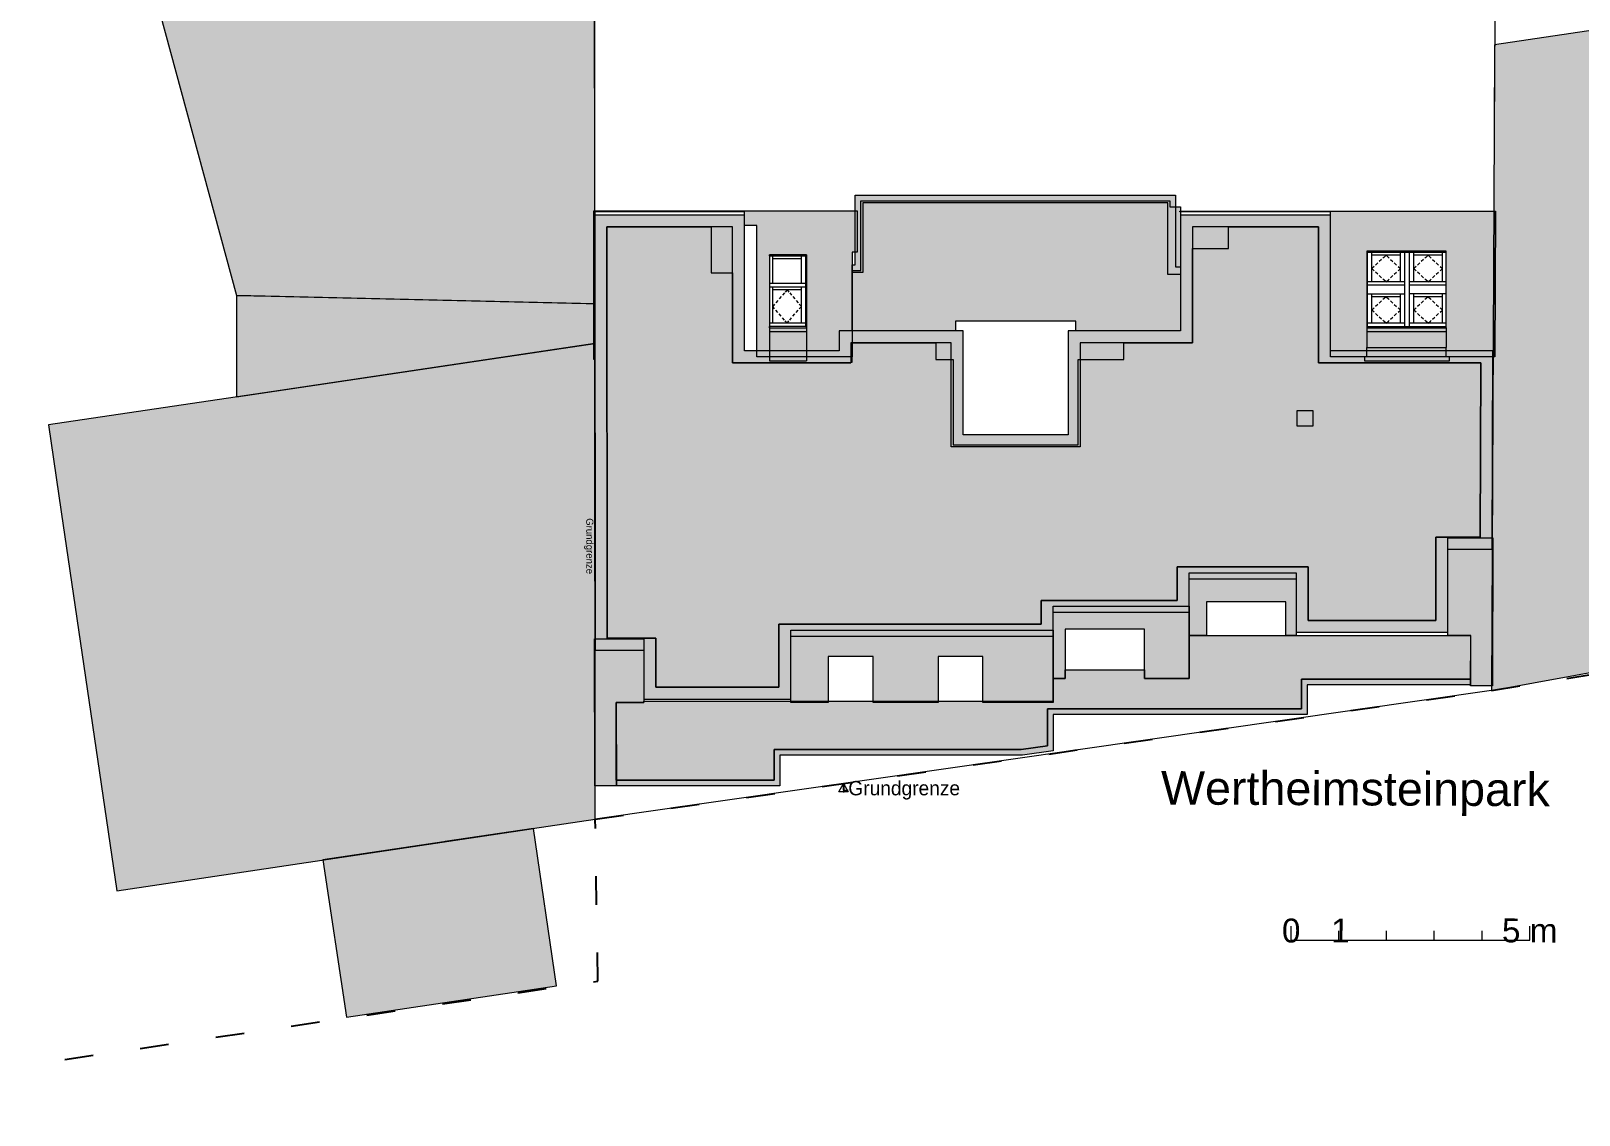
# Model space of a CAD drawing. Header units: metres. Extents: x -208 to 1512, y -277 to 123.
# Drawn here: x 1462.76 to 1495.2, y -276.65 to -253.93 of the extents above; entities that cross this region are included whole.
import ezdxf

# ---------------------------------------------------------------- set-up
doc = ezdxf.new("R2010")
doc.units = ezdxf.units.M
doc.header["$MEASUREMENT"] = 0
doc.linetypes.add('Grenzlinie', pattern=[1.6, 0.6, -1])
doc.linetypes.add('Wipeout_Contour', pattern=[1, 0, -1])
for name, color, linetype in [('325 Dachfenster', 7, 'Continuous'), ('330 Dachaufbau', 7, 'Continuous'), ('725 Nachbarbebauung', 7, 'Continuous'), ('840 Baulinien', 7, 'Continuous'), ('844 Umriss 2D', 7, 'Continuous'), ('905 VP Beschriftung Übersicht.Übersicht', 7, 'Continuous'), ('925 Vorentwurf Beschriftung', 7, 'Continuous'), ('Neubau_840 Baulinien', 7, 'Continuous'), ('Neubau_844 Umriss 2D', 7, 'Continuous')]:
    doc.layers.add(name, color=color, linetype=linetype)
doc.styles.add('ERSTELLTER_STIL_25', font='arial.ttf')
doc.styles.add('ERSTELLTER_STIL_4', font='')
doc.styles.get('ERSTELLTER_STIL_4').set_extended_font_data('Eurostile')
doc.linetypes.add('Grenze Grundstück', pattern='A,0,[1,415_260415_PP_VA_1_10 Lageplan1.Shx,S=0.063492,R=0,X=0,Y=0],-8,0', length=8)
doc.dimstyles.new('ERSTELLTER_STIL__4', dxfattribs={"dimtxt": 0.18, "dimasz": 0.19, "dimexe": 0.18, "dimexo": 0.0625, "dimgap": 0, "dimtad": 0, "dimtih": 1, "dimtoh": 1, "dimdec": 4, "dimzin": 0, "dimdsep": 46, "dimcen": 0.09, "dimadec": 0, "dimazin": 0, "dimtfac": 1, "dimtdec": 4, "dimtmove": 0, "dimatfit": 3, "dimldrblk": 'ARROWHEAD_15', "dimfxl": 1, "dimtolj": 1, "dimtzin": 0, "dimarcsym": 0})

# ---------------------------------------------------------------- blocks, each defined once
blk = doc.blocks.new('Decke_127_3', base_point=(1467.063, -259.473))
at = {"layer": '725 Nachbarbebauung', "linetype": 'Continuous', "lineweight": 0, "true_color": 0x1f1f1f}
blk.add_hatch(color=250, dxfattribs=at).paths.add_polyline_path([(1467.063, -259.473), (1467.062, -261.599), (1474.578, -260.481), (1474.577, -259.645)])
at = {"layer": '725 Nachbarbebauung', "color": 8, "linetype": 'Continuous', "lineweight": 13, "flags": 128}
blk.add_lwpolyline([(1467.063, -259.473), (1467.062, -261.599), (1474.578, -260.481), (1474.577, -259.645)], close=True, dxfattribs=at)
blk = doc.blocks.new('Decke_128_3', base_point=(1462.916, -244.167))
at = {"layer": '725 Nachbarbebauung', "linetype": 'Continuous', "lineweight": 0, "true_color": 0x1f1f1f}
blk.add_hatch(color=250, dxfattribs=at).paths.add_polyline_path([(1462.916, -244.167), (1467.063, -259.473), (1467.788, -259.491), (1474.392, -259.642), (1474.577, -259.643), (1474.571, -250.618), (1474.575, -248.626), (1474.528, -238.501), (1464.499, -238.474), (1462.941, -238.455)])
at = {"layer": '725 Nachbarbebauung', "color": 8, "linetype": 'Continuous', "lineweight": 13, "flags": 128}
blk.add_lwpolyline([(1462.916, -244.167), (1467.063, -259.473), (1467.788, -259.491), (1474.392, -259.642), (1474.577, -259.643), (1474.571, -250.618), (1474.575, -248.626), (1474.528, -238.501), (1464.499, -238.474), (1462.941, -238.455)], close=True, dxfattribs=at)
blk = doc.blocks.new('Decke_129_3', base_point=(1493.422, -255.993))
at = {"layer": '725 Nachbarbebauung', "linetype": 'Continuous', "lineweight": 0, "true_color": 0x1f1f1f}
blk.add_hatch(color=250, dxfattribs=at).paths.add_polyline_path([(1493.422, -255.993), (1493.367, -267.751), (1499.609, -266.616), (1512.296, -264.73), (1512.389, -251.399), (1493.434, -254.217)])
at = {"layer": '725 Nachbarbebauung', "color": 8, "linetype": 'Continuous', "lineweight": 13, "flags": 128}
blk.add_lwpolyline([(1493.422, -255.993), (1493.367, -267.751), (1499.609, -266.616), (1512.296, -264.73), (1512.389, -251.399), (1493.434, -254.217)], close=True, dxfattribs=at)
blk = doc.blocks.new('Decke_133_3', base_point=(1468.874, -271.299))
at = {"layer": '725 Nachbarbebauung', "linetype": 'Continuous', "lineweight": 0, "true_color": 0x1f1f1f}
blk.add_hatch(color=250, dxfattribs=at).paths.add_polyline_path([(1468.874, -271.299), (1469.367, -274.599), (1473.774, -273.946), (1473.286, -270.646)])
at = {"layer": '725 Nachbarbebauung', "color": 8, "linetype": 'Continuous', "lineweight": 13, "flags": 128}
blk.add_lwpolyline([(1468.874, -271.299), (1469.367, -274.599), (1473.774, -273.946), (1473.286, -270.646)], close=True, dxfattribs=at)
blk = doc.blocks.new('Decke_135_3', base_point=(1464.556, -271.951))
at = {"layer": '725 Nachbarbebauung', "linetype": 'Continuous', "lineweight": 0, "true_color": 0x1f1f1f}
blk.add_hatch(color=250, dxfattribs=at).paths.add_polyline_path([(1464.556, -271.951), (1473.286, -270.644), (1471.437, -270.921), (1474.585, -270.45), (1474.578, -260.481), (1467.979, -261.463), (1463.125, -262.186), (1463.393, -264.011)])
at = {"layer": '725 Nachbarbebauung', "color": 8, "linetype": 'Continuous', "lineweight": 13, "flags": 128}
blk.add_lwpolyline([(1464.556, -271.951), (1473.286, -270.644), (1471.437, -270.921), (1474.585, -270.45), (1474.578, -260.481), (1467.979, -261.463), (1463.125, -262.186), (1463.393, -264.011)], close=True, dxfattribs=at)
blk = doc.blocks.new('Dachfläche_86_3', base_point=(1493.449, -257.703))
at = {"layer": '330 Dachaufbau', "linetype": 'Continuous', "lineweight": 0, "true_color": 0x000000}
h = blk.add_hatch(color=18, dxfattribs=at)
h.paths.add_polyline_path([(1493.436, -260.758), (1493.449, -257.703), (1486.839, -257.703), (1486.839, -257.718), (1489.993, -257.718), (1489.993, -260.758)])
h.paths.add_polyline_path([(1490.755, -260.148), (1490.755, -258.543), (1492.415, -258.543), (1492.415, -260.148)], flags=0)
at = {"layer": '330 Dachaufbau', "color": 7, "linetype": 'Continuous', "lineweight": 18, "flags": 128}
for points in [[(1486.839, -257.703), (1493.449, -257.703)], [(1486.839, -257.718), (1486.839, -257.703)], [(1489.993, -257.718), (1486.839, -257.718)], [(1489.993, -260.758), (1489.993, -257.718)], [(1493.449, -257.703), (1493.436, -260.758)], [(1493.436, -260.758), (1493.449, -257.703)], [(1493.449, -257.703), (1493.449, -257.703), (1493.449, -257.703), (1493.449, -257.703)], [(1492.415, -258.543), (1490.755, -258.543)], [(1490.755, -258.543), (1490.755, -260.148)], [(1492.415, -260.148), (1492.415, -258.543)], [(1490.755, -258.62), (1492.415, -258.62)], [(1490.755, -260.148), (1492.415, -260.148)], [(1493.436, -260.758), (1489.993, -260.758)], [(1493.436, -260.758), (1493.436, -260.758), (1493.436, -260.758), (1493.436, -260.758)]]:
    blk.add_lwpolyline(points, dxfattribs=at)
blk = doc.blocks.new('Dachfläche_87_3', base_point=(1474.553, -257.702))
at = {"layer": '330 Dachaufbau', "linetype": 'Continuous', "lineweight": 0, "true_color": 0x000000}
h = blk.add_hatch(color=18, dxfattribs=at)
h.paths.add_polyline_path([(1477.973, -260.758), (1479.969, -260.758), (1479.969, -258.563), (1480.073, -258.563), (1480.073, -257.702), (1474.553, -257.702), (1474.557, -260.818), (1474.578, -260.818), (1474.578, -257.718), (1477.713, -257.718), (1477.713, -258.008), (1477.973, -258.008)])
h.paths.add_polyline_path([(1478.233, -260.148), (1478.233, -258.624), (1479.013, -258.624), (1479.013, -260.148)], flags=0)
at = {"layer": '330 Dachaufbau', "color": 7, "linetype": 'Continuous', "lineweight": 18, "flags": 128}
for points in [[(1474.557, -260.818), (1474.553, -257.702)], [(1474.553, -257.702), (1480.073, -257.702)], [(1474.553, -257.702), (1474.553, -257.702)], [(1474.553, -257.702), (1474.556, -260.818)], [(1477.713, -257.718), (1474.578, -257.718)], [(1474.578, -257.718), (1474.578, -260.818)], [(1477.713, -258.008), (1477.713, -257.718)], [(1480.073, -257.702), (1480.073, -258.563)], [(1477.973, -258.008), (1477.713, -258.008)], [(1477.973, -260.758), (1477.973, -258.008)], [(1480.073, -258.563), (1479.969, -258.563)], [(1479.969, -258.563), (1479.969, -260.758)], [(1479.013, -258.624), (1478.233, -258.624)], [(1478.233, -258.624), (1478.233, -260.148)], [(1478.233, -258.701), (1479.013, -258.701)], [(1479.013, -260.148), (1479.013, -258.624)], [(1478.233, -260.148), (1479.013, -260.148)], [(1474.556, -260.818), (1474.557, -260.818)], [(1474.578, -260.818), (1474.557, -260.818)], [(1479.969, -260.758), (1477.973, -260.758)]]:
    blk.add_lwpolyline(points, dxfattribs=at)
blk = doc.blocks.new('Dachfläche_88_3', base_point=(1492.453, -266.603))
at = {"layer": '330 Dachaufbau', "linetype": 'Continuous', "lineweight": 0, "true_color": 0x000000}
blk.add_hatch(color=18, dxfattribs=at).paths.add_polyline_path([(1493.398, -264.553), (1492.453, -264.553), (1492.453, -266.603), (1492.933, -266.603), (1492.928, -267.653), (1493.386, -267.653)])
at = {"layer": '330 Dachaufbau', "color": 7, "linetype": 'Continuous', "lineweight": 18, "flags": 128}
for points in [[(1492.453, -266.603), (1492.453, -264.553)], [(1492.453, -264.553), (1493.398, -264.553)], [(1493.398, -264.553), (1493.386, -267.653)], [(1492.933, -266.603), (1492.453, -266.603)], [(1492.928, -267.653), (1492.933, -266.603)], [(1493.386, -267.653), (1492.928, -267.653)]]:
    blk.add_lwpolyline(points, dxfattribs=at)
blk = doc.blocks.new('Dachfläche_89_3', base_point=(1474.57, -266.673))
at = {"layer": '330 Dachaufbau', "linetype": 'Continuous', "lineweight": 0, "true_color": 0x000000}
blk.add_hatch(color=18, dxfattribs=at).paths.add_polyline_path([(1475.603, -268.003), (1475.603, -266.673), (1474.57, -266.673), (1474.574, -269.753), (1475.027, -269.753), (1475.025, -268.003)])
at = {"layer": '330 Dachaufbau', "color": 7, "linetype": 'Continuous', "lineweight": 18, "flags": 128}
for points in [[(1474.57, -266.673), (1475.603, -266.673)], [(1474.574, -269.753), (1474.57, -266.673)], [(1475.603, -266.673), (1475.603, -268.003)], [(1475.025, -268.003), (1475.027, -269.753)], [(1475.603, -268.003), (1475.025, -268.003)], [(1475.027, -269.753), (1475.025, -268.003)], [(1475.027, -269.753), (1474.574, -269.753)], [(1475.027, -269.753), (1475.027, -269.753)]]:
    blk.add_lwpolyline(points, dxfattribs=at)
blk = doc.blocks.new('ARROWHEAD_15')
at = {"color": 0, "linetype": 'Continuous', "lineweight": 0}
blk.add_line((0, 0), (-1, 0), dxfattribs=at)
at = {"color": 0, "linetype": 'Continuous', "lineweight": 0, "flags": 128}
blk.add_lwpolyline([(-0.9093, 0.525), (0, 0), (-0.9093, -0.525)], close=True, dxfattribs=at)
blk = doc.blocks.new('VELUX SlopeRoofBundle[55]_3', base_point=(1474.518, -236.423))
at = {"color": 254, "linetype": 'Wipeout_Contour', "lineweight": 0, "ltscale": 6054.446701}
blk.add_wipeout([(1491.548, -259.436), (1490.755, -259.436), (1490.755, -260.128), (1491.548, -260.128)], dxfattribs=at).dxf.layer = '325 Dachfenster'
at = {"layer": '325 Dachfenster', "linetype": 'Continuous', "lineweight": 0, "flags": 128}
for points in [[(1490.907, -259.733), (1490.858, -259.778)], [(1490.907, -259.823), (1490.858, -259.778)], [(1490.985, -259.66), (1490.937, -259.705)], [(1490.985, -259.897), (1490.937, -259.852)], [(1491.331, -259.66), (1491.379, -259.705)], [(1491.331, -259.897), (1491.379, -259.852)], [(1491.064, -259.97), (1491.016, -259.925)], [(1491.158, -260.057), (1491.11, -260.012), (1491.094, -259.998)], [(1491.158, -260.057), (1491.207, -260.012), (1491.222, -259.998)], [(1491.252, -259.97), (1491.301, -259.925)]]:
    blk.add_lwpolyline(points, dxfattribs=at)
at = {"color": 254, "linetype": 'Wipeout_Contour', "lineweight": 0, "ltscale": 6057.914495}
blk.add_wipeout([(1491.648, -260.128), (1492.415, -260.128), (1492.415, -259.436), (1491.648, -259.436)], dxfattribs=at).dxf.layer = '325 Dachfenster'
at = {"layer": '325 Dachfenster', "linetype": 'Continuous', "lineweight": 0, "flags": 128}
for points in [[(1491.865, -259.66), (1491.817, -259.705)], [(1491.865, -259.897), (1491.817, -259.852)], [(1492.211, -259.66), (1492.259, -259.705)], [(1492.211, -259.897), (1492.259, -259.852)], [(1492.29, -259.733), (1492.338, -259.778)], [(1492.29, -259.823), (1492.338, -259.778)], [(1491.944, -259.97), (1491.896, -259.925)], [(1492.038, -260.057), (1491.99, -260.012), (1491.974, -259.998)], [(1492.038, -260.057), (1492.087, -260.012), (1492.102, -259.998)], [(1492.132, -259.97), (1492.181, -259.925)]]:
    blk.add_lwpolyline(points, dxfattribs=at)
at = {"color": 254, "linetype": 'Wipeout_Contour', "lineweight": 0, "ltscale": 7569.468118}
blk.add_wipeout([(1491.548, -258.568), (1491.548, -260.128), (1491.648, -260.128), (1491.648, -259.436), (1491.648, -258.568)], dxfattribs=at).dxf.layer = '325 Dachfenster'
at = {"layer": '325 Dachfenster', "linetype": 'Continuous', "lineweight": 0, "flags": 128}
for points in [[(1491.41, -259.733), (1491.458, -259.778)], [(1491.41, -259.823), (1491.458, -259.778)], [(1491.787, -259.733), (1491.738, -259.778)], [(1491.787, -259.823), (1491.738, -259.778)], [(1491.548, -260.057), (1490.768, -260.057)], [(1492.415, -260.128), (1491.648, -260.128), (1491.548, -260.128), (1490.768, -260.128)], [(1492.415, -260.057), (1491.648, -260.057)]]:
    blk.add_lwpolyline(points, dxfattribs=at)
at = {"color": 254, "linetype": 'Wipeout_Contour', "lineweight": 0, "ltscale": 6053.912143}
blk.add_wipeout([(1491.548, -258.568), (1490.755, -258.568), (1490.755, -259.436), (1491.548, -259.436)], dxfattribs=at).dxf.layer = '325 Dachfenster'
at = {"layer": '325 Dachfenster', "linetype": 'Continuous', "lineweight": 0, "flags": 128}
for points in [[(1490.755, -258.568), (1490.755, -259.436), (1490.755, -260.128)], [(1490.768, -260.128), (1490.768, -259.436), (1490.768, -258.568)], [(1490.858, -259.189), (1490.858, -258.568)], [(1491.458, -259.189), (1491.458, -258.568)], [(1491.458, -258.631), (1490.858, -258.631)], [(1490.907, -258.865), (1490.858, -258.91)], [(1490.907, -258.955), (1490.858, -258.91)], [(1490.985, -258.792), (1490.937, -258.837)], [(1491.064, -258.719), (1491.016, -258.764)], [(1491.158, -258.631), (1491.11, -258.676), (1491.094, -258.691)], [(1491.158, -258.631), (1491.207, -258.676), (1491.222, -258.691)], [(1491.252, -258.719), (1491.301, -258.764)], [(1491.331, -258.792), (1491.379, -258.837)], [(1491.41, -258.865), (1491.458, -258.91)], [(1491.41, -258.955), (1491.458, -258.91)], [(1490.985, -259.028), (1490.937, -258.983)], [(1491.064, -259.101), (1491.016, -259.056)], [(1491.158, -259.189), (1491.11, -259.144), (1491.094, -259.129)], [(1491.158, -259.189), (1491.207, -259.144), (1491.222, -259.129)], [(1491.252, -259.101), (1491.301, -259.056)], [(1491.331, -259.028), (1491.379, -258.983)], [(1490.858, -260.057), (1490.858, -259.436)], [(1491.458, -259.5), (1490.858, -259.5)], [(1491.158, -259.5), (1491.11, -259.545), (1491.094, -259.559)], [(1491.158, -259.5), (1491.207, -259.545), (1491.222, -259.559)], [(1491.458, -260.057), (1491.458, -259.436)], [(1491.064, -259.587), (1491.016, -259.632)], [(1491.252, -259.587), (1491.301, -259.632)]]:
    blk.add_lwpolyline(points, dxfattribs=at)
at = {"color": 254, "linetype": 'Wipeout_Contour', "lineweight": 0, "ltscale": 6057.380244}
blk.add_wipeout([(1491.648, -259.436), (1492.415, -259.436), (1492.415, -258.568), (1491.648, -258.568)], dxfattribs=at).dxf.layer = '325 Dachfenster'
at = {"layer": '325 Dachfenster', "linetype": 'Continuous', "lineweight": 0, "flags": 128}
for points in [[(1490.755, -258.568), (1490.768, -258.568), (1492.415, -258.568)], [(1491.548, -258.568), (1491.548, -259.436), (1491.548, -260.128)], [(1491.648, -260.128), (1491.648, -259.436), (1491.648, -258.568)], [(1491.738, -259.189), (1491.738, -258.568)], [(1492.338, -259.189), (1492.338, -258.568)], [(1492.415, -260.128), (1492.415, -259.436), (1492.415, -258.568)], [(1492.338, -258.631), (1491.738, -258.631)], [(1491.787, -258.865), (1491.738, -258.91)], [(1491.787, -258.955), (1491.738, -258.91)], [(1491.865, -258.792), (1491.817, -258.837)], [(1491.944, -258.719), (1491.896, -258.764)], [(1492.038, -258.631), (1491.99, -258.676), (1491.974, -258.691)], [(1492.038, -258.631), (1492.087, -258.676), (1492.102, -258.691)], [(1492.132, -258.719), (1492.181, -258.764)], [(1492.211, -258.792), (1492.259, -258.837)], [(1492.29, -258.865), (1492.338, -258.91)], [(1492.29, -258.955), (1492.338, -258.91)], [(1491.548, -259.189), (1490.768, -259.189)], [(1492.415, -259.189), (1491.648, -259.189)], [(1491.865, -259.028), (1491.817, -258.983)], [(1491.944, -259.101), (1491.896, -259.056)], [(1492.038, -259.189), (1491.99, -259.144), (1491.974, -259.129)], [(1492.038, -259.189), (1492.087, -259.144), (1492.102, -259.129)], [(1492.132, -259.101), (1492.181, -259.056)], [(1492.211, -259.028), (1492.259, -258.983)], [(1490.755, -259.436), (1491.548, -259.436)], [(1491.548, -259.259), (1490.768, -259.259)], [(1492.415, -259.259), (1491.648, -259.259)], [(1492.415, -259.436), (1491.648, -259.436)], [(1491.738, -260.057), (1491.738, -259.436)], [(1492.338, -259.5), (1491.738, -259.5)], [(1492.038, -259.5), (1491.99, -259.545), (1491.974, -259.559)], [(1492.038, -259.5), (1492.087, -259.545), (1492.102, -259.559)], [(1492.338, -260.057), (1492.338, -259.436)], [(1491.944, -259.587), (1491.896, -259.632)], [(1492.132, -259.587), (1492.181, -259.632)]]:
    blk.add_lwpolyline(points, dxfattribs=at)
blk = doc.blocks.new('Dachfläche_94_3', base_point=(1492.488, -258.524))
at = {"layer": '325 Dachfenster', "color": 7, "linetype": 'Continuous', "lineweight": 13, "true_color": 0xf4f4f4, "flags": 128}
for points in [[(1490.755, -258.543), (1490.755, -258.568)], [(1492.415, -258.543), (1490.755, -258.543)], [(1492.415, -258.568), (1492.415, -258.543)], [(1490.755, -260.128), (1490.755, -260.148)], [(1490.755, -260.148), (1490.755, -260.226)], [(1490.755, -260.148), (1492.415, -260.148)], [(1492.415, -260.148), (1492.415, -260.128)], [(1492.415, -260.148), (1492.415, -260.226)], [(1490.755, -260.226), (1490.755, -260.565)], [(1490.755, -260.226), (1492.415, -260.226)], [(1492.415, -260.226), (1492.415, -260.565)], [(1490.708, -260.753), (1490.708, -260.846)], [(1490.708, -260.753), (1490.755, -260.753)], [(1490.708, -260.846), (1492.488, -260.846)], [(1490.755, -260.753), (1490.755, -260.565)], [(1490.755, -260.565), (1492.415, -260.565)], [(1492.415, -260.753), (1492.415, -260.565)], [(1492.415, -260.753), (1492.488, -260.753)], [(1492.488, -260.846), (1492.488, -260.753)]]:
    blk.add_lwpolyline(points, dxfattribs=at)
at = {"layer": '325 Dachfenster', "linetype": 'Continuous', "lineweight": 0}
blk.add_blockref('VELUX SlopeRoofBundle[55]_3', (1474.518, -236.423), dxfattribs=at)
blk = doc.blocks.new('VELUX SlopeRoofBundle[61]_3', base_point=(1474.518, -236.423))
at = {"color": 254, "linetype": 'Wipeout_Contour', "lineweight": 0, "ltscale": 6004.990642}
blk.add_wipeout([(1478.993, -259.291), (1478.233, -259.291), (1478.233, -260.124), (1478.993, -260.124)], dxfattribs=at).dxf.layer = '325 Dachfenster'
at = {"layer": '325 Dachfenster', "linetype": 'Continuous', "lineweight": 0, "flags": 128}
for points in [[(1478.479, -259.498), (1478.438, -259.546)], [(1478.726, -259.498), (1478.768, -259.546)], [(1478.344, -259.655), (1478.303, -259.704)], [(1478.344, -259.752), (1478.303, -259.704)], [(1478.412, -259.577), (1478.37, -259.625)], [(1478.412, -259.83), (1478.37, -259.782)], [(1478.479, -259.909), (1478.438, -259.861)], [(1478.726, -259.909), (1478.768, -259.861)], [(1478.794, -259.577), (1478.835, -259.625)], [(1478.794, -259.83), (1478.835, -259.782)], [(1478.861, -259.655), (1478.903, -259.704)], [(1478.861, -259.752), (1478.903, -259.704)], [(1478.993, -260.053), (1478.233, -260.053)], [(1478.993, -260.124), (1478.233, -260.124)], [(1478.547, -259.988), (1478.505, -259.939)], [(1478.603, -260.053), (1478.561, -260.004)], [(1478.603, -260.053), (1478.644, -260.004)], [(1478.659, -259.988), (1478.7, -259.939)]]:
    blk.add_lwpolyline(points, dxfattribs=at)
at = {"color": 254, "linetype": 'Wipeout_Contour', "lineweight": 0, "ltscale": 6004.477967}
blk.add_wipeout([(1478.993, -258.64), (1478.233, -258.64), (1478.233, -259.291), (1478.993, -259.291)], dxfattribs=at).dxf.layer = '325 Dachfenster'
at = {"layer": '325 Dachfenster', "linetype": 'Continuous', "lineweight": 0, "flags": 128}
for points in [[(1478.233, -258.64), (1478.993, -258.64)], [(1478.233, -258.64), (1478.233, -259.291), (1478.233, -260.124)], [(1478.303, -259.22), (1478.303, -258.64)], [(1478.903, -258.704), (1478.303, -258.704)], [(1478.903, -259.22), (1478.903, -258.64)], [(1478.993, -258.64), (1478.993, -259.291), (1478.993, -260.124)], [(1478.993, -259.22), (1478.233, -259.22)], [(1478.233, -259.291), (1478.993, -259.291)], [(1478.303, -260.053), (1478.303, -259.291)], [(1478.903, -259.354), (1478.303, -259.354)], [(1478.547, -259.419), (1478.505, -259.468)], [(1478.603, -259.354), (1478.561, -259.403)], [(1478.603, -259.354), (1478.644, -259.403)], [(1478.659, -259.419), (1478.7, -259.468)], [(1478.903, -260.053), (1478.903, -259.291)]]:
    blk.add_lwpolyline(points, dxfattribs=at)
blk = doc.blocks.new('Dachfläche_102_3', base_point=(1479.074, -258.524))
at = {"layer": '325 Dachfenster', "color": 7, "linetype": 'Continuous', "lineweight": 13, "true_color": 0xf4f4f4, "flags": 128}
for points in [[(1478.233, -258.624), (1479.013, -258.624)], [(1478.233, -258.64), (1478.233, -258.624)], [(1479.013, -258.624), (1479.013, -260.148)], [(1478.233, -260.148), (1478.233, -260.124)], [(1478.233, -260.148), (1479.013, -260.148)], [(1478.233, -260.148), (1478.233, -260.226)], [(1479.013, -260.148), (1479.013, -260.226)], [(1478.233, -260.226), (1479.013, -260.226)], [(1478.233, -260.226), (1478.233, -260.846)], [(1479.013, -260.226), (1479.013, -260.846)], [(1478.233, -260.846), (1479.013, -260.846)]]:
    blk.add_lwpolyline(points, dxfattribs=at)
at = {"layer": '325 Dachfenster', "linetype": 'Continuous', "lineweight": 0}
blk.add_blockref('VELUX SlopeRoofBundle[61]_3', (1474.518, -236.423), dxfattribs=at)
blk = doc.blocks.new('Dachfläche_103_3', base_point=(1487.033, -265.288))
at = {"layer": '330 Dachaufbau', "linetype": 'Continuous', "lineweight": 0, "true_color": 0x000000}
blk.add_hatch(color=18, dxfattribs=at).paths.add_polyline_path([(1489.273, -266.603), (1489.273, -265.288), (1487.033, -265.288), (1487.033, -266.603), (1487.398, -266.603), (1487.398, -265.897), (1489.058, -265.897), (1489.058, -266.603)])
at = {"layer": '330 Dachaufbau', "color": 7, "linetype": 'Continuous', "lineweight": 18, "flags": 128}
for points in [[(1487.033, -265.288), (1489.273, -265.288)], [(1487.033, -266.603), (1487.033, -265.288)], [(1489.273, -265.288), (1489.273, -266.603)], [(1487.398, -265.897), (1487.398, -266.603)], [(1489.058, -265.897), (1487.398, -265.897)], [(1489.058, -266.603), (1489.058, -265.897)], [(1487.398, -266.603), (1487.033, -266.603)], [(1489.273, -266.603), (1489.058, -266.603)]]:
    blk.add_lwpolyline(points, dxfattribs=at)
blk = doc.blocks.new('Dachfläche_104_3', base_point=(1478.683, -266.488))
at = {"layer": '330 Dachaufbau', "linetype": 'Continuous', "lineweight": 0, "true_color": 0x000000}
blk.add_hatch(color=18, dxfattribs=at).paths.add_polyline_path([(1484.183, -266.488), (1478.683, -266.488), (1478.683, -268.003), (1479.468, -268.003), (1479.468, -267.041), (1480.41, -267.041), (1480.41, -268.003), (1481.768, -268.003), (1481.768, -267.041), (1482.71, -267.041), (1482.71, -268.003), (1484.183, -268.003)])
at = {"layer": '330 Dachaufbau', "color": 7, "linetype": 'Continuous', "lineweight": 18, "flags": 128}
for points in [[(1478.683, -268.003), (1478.683, -266.488)], [(1478.683, -266.488), (1484.183, -266.488)], [(1484.183, -266.488), (1484.183, -268.003)], [(1479.468, -267.041), (1479.468, -268.003)], [(1480.41, -267.041), (1479.468, -267.041)], [(1480.41, -268.003), (1480.41, -267.041)], [(1481.768, -267.041), (1481.768, -268.003)], [(1482.71, -267.041), (1481.768, -267.041)], [(1482.71, -268.003), (1482.71, -267.041)], [(1479.468, -268.003), (1478.683, -268.003)], [(1481.768, -268.003), (1480.41, -268.003)], [(1484.183, -268.003), (1482.71, -268.003)]]:
    blk.add_lwpolyline(points, dxfattribs=at)
blk = doc.blocks.new('Dachfläche_107_3', base_point=(1484.183, -265.988))
at = {"layer": '330 Dachaufbau', "linetype": 'Continuous', "lineweight": 0, "true_color": 0x000000}
blk.add_hatch(color=18, dxfattribs=at).paths.add_polyline_path([(1486.094, -266.466), (1486.094, -267.503), (1487.033, -267.503), (1487.033, -265.988), (1484.183, -265.988), (1484.183, -267.503), (1484.434, -267.503), (1484.434, -266.466)])
at = {"layer": '330 Dachaufbau', "color": 7, "linetype": 'Continuous', "lineweight": 18, "flags": 128}
for points in [[(1484.183, -267.503), (1484.183, -265.988)], [(1484.183, -265.988), (1487.033, -265.988)], [(1487.033, -265.988), (1487.033, -267.503)], [(1484.434, -266.466), (1484.434, -267.503)], [(1486.094, -266.466), (1484.434, -266.466)], [(1486.094, -267.503), (1486.094, -266.466)], [(1484.434, -267.503), (1484.183, -267.503)], [(1487.033, -267.503), (1486.094, -267.503)]]:
    blk.add_lwpolyline(points, dxfattribs=at)

msp = doc.modelspace()

# ---------------------------------------------------------------- hatches: boundary and pattern name
at = {"layer": '725 Nachbarbebauung', "linetype": 'Continuous', "lineweight": 13}
msp.add_hatch(color=255, dxfattribs=at).paths.add_polyline_path([(1475.027, -269.633), (1478.333, -269.629), (1478.333, -268.988), (1483.507, -268.988), (1484.063, -268.911), (1484.063, -268.138), (1489.383, -268.138), (1489.383, -267.513), (1492.929, -267.513), (1492.929, -267.633), (1489.503, -267.633), (1489.503, -268.258), (1484.183, -268.258), (1484.183, -269.015), (1483.537, -269.108), (1478.453, -269.108), (1478.453, -269.753), (1475.027, -269.753)])
at = {"layer": '905 VP Beschriftung Übersicht.Übersicht', "linetype": 'Continuous', "lineweight": 0}
for points in [[(1480.033, -257.373), (1486.743, -257.373), (1486.743, -258.873), (1486.853, -258.873), (1486.853, -259.033), (1486.583, -259.033), (1486.583, -257.533), (1480.193, -257.533), (1480.193, -258.993), (1479.969, -258.993), (1479.969, -258.833), (1480.033, -258.833)], [(1480.153, -257.493), (1486.623, -257.493), (1486.623, -257.613), (1486.853, -257.613), (1486.853, -260.213), (1484.653, -260.213), (1484.653, -260.013), (1482.133, -260.013), (1482.133, -260.213), (1479.969, -260.213), (1479.969, -258.953), (1480.153, -258.953)], [(1475.603, -268.003), (1475.603, -267.973), (1484.183, -267.973), (1484.183, -267.503), (1484.434, -267.503), (1484.434, -267.321), (1486.094, -267.321), (1486.094, -267.503), (1487.033, -267.503), (1487.033, -266.603), (1492.929, -266.603), (1492.929, -267.513), (1489.383, -267.513), (1489.383, -268.138), (1484.063, -268.138), (1484.063, -268.911), (1483.507, -268.988), (1478.333, -268.988), (1478.333, -269.629), (1475.025, -269.629), (1475.025, -268.003)]]:
    msp.add_hatch(color=255, dxfattribs=at).paths.add_polyline_path(points)
h = msp.add_hatch(color=255, dxfattribs=at)
h.paths.add_polyline_path([(1474.834, -266.658), (1474.823, -258.038), (1477.013, -258.038), (1477.013, -258.998), (1477.463, -258.998), (1477.463, -260.883), (1479.943, -260.883), (1479.943, -260.868), (1479.969, -260.868), (1479.969, -260.463), (1481.723, -260.463), (1481.723, -260.813), (1482.083, -260.813), (1482.083, -262.603), (1484.703, -262.603), (1484.703, -260.813), (1485.663, -260.813), (1485.663, -260.463), (1487.103, -260.463), (1487.103, -258.488), (1487.853, -258.488), (1487.853, -258.038), (1489.743, -258.038), (1489.743, -260.883), (1493.148, -260.883), (1493.132, -264.538), (1492.203, -264.538), (1492.203, -266.283), (1489.523, -266.283), (1489.523, -265.163), (1486.783, -265.163), (1486.783, -265.863), (1483.933, -265.863), (1483.933, -266.363), (1478.433, -266.363), (1478.433, -267.683), (1475.853, -267.683), (1475.853, -266.658)])
h.paths.add_polyline_path([(1489.293, -261.883), (1489.623, -261.883), (1489.623, -262.213), (1489.293, -262.213)], flags=0)

# ---------------------------------------------------------------- linework, layer by layer
at = {"layer": '725 Nachbarbebauung', "color": 7, "linetype": 'Continuous', "lineweight": 13, "flags": 128}
msp.add_lwpolyline([(1475.027, -269.633), (1478.333, -269.629), (1478.333, -268.988), (1483.507, -268.988), (1484.063, -268.911), (1484.063, -268.138), (1489.383, -268.138), (1489.383, -267.513), (1492.929, -267.513), (1492.929, -267.633), (1489.503, -267.633), (1489.503, -268.258), (1484.183, -268.258), (1484.183, -269.015), (1483.537, -269.108), (1478.453, -269.108), (1478.453, -269.753), (1475.027, -269.753)], close=True, dxfattribs=at)
at = {"layer": '840 Baulinien', "color": 254, "linetype": 'Grenze Grundstück', "lineweight": 13, "true_color": 0xe3e3e3}
msp.add_lwpolyline([(1474.518, -236.423), (1493.503, -236.424), (1493.476, -247.868), (1493.422, -255.993), (1493.367, -267.751), (1474.585, -270.45), (1474.575, -248.626)], close=True, dxfattribs=at)
at = {"layer": '905 VP Beschriftung Übersicht.Übersicht', "color": 7, "linetype": 'Continuous', "lineweight": 13, "flags": 128}
for points in [[(1480.033, -257.373), (1486.743, -257.373), (1486.743, -258.873), (1486.853, -258.873), (1486.853, -259.033), (1486.583, -259.033), (1486.583, -257.533), (1480.193, -257.533), (1480.193, -258.993), (1479.969, -258.993), (1479.969, -258.833), (1480.033, -258.833)], [(1480.153, -257.493), (1486.623, -257.493), (1486.623, -257.613), (1486.853, -257.613), (1486.853, -260.213), (1484.653, -260.213), (1484.653, -260.013), (1482.133, -260.013), (1482.133, -260.213), (1479.969, -260.213), (1479.969, -258.953), (1480.153, -258.953)], [(1474.834, -266.658), (1474.823, -258.038), (1477.013, -258.038), (1477.013, -258.998), (1477.463, -258.998), (1477.463, -260.883), (1479.943, -260.883), (1479.943, -260.868), (1479.969, -260.868), (1479.969, -260.463), (1481.723, -260.463), (1481.723, -260.813), (1482.083, -260.813), (1482.083, -262.603), (1484.703, -262.603), (1484.703, -260.813), (1485.663, -260.813), (1485.663, -260.463), (1487.103, -260.463), (1487.103, -258.488), (1487.853, -258.488), (1487.853, -258.038), (1489.743, -258.038), (1489.743, -260.883), (1493.148, -260.883), (1493.132, -264.538), (1492.203, -264.538), (1492.203, -266.283), (1489.523, -266.283), (1489.523, -265.163), (1486.783, -265.163), (1486.783, -265.863), (1483.933, -265.863), (1483.933, -266.363), (1478.433, -266.363), (1478.433, -267.683), (1475.853, -267.683), (1475.853, -266.658)], [(1489.293, -261.883), (1489.623, -261.883), (1489.623, -262.213), (1489.293, -262.213)], [(1475.603, -268.003), (1475.603, -267.973), (1484.183, -267.973), (1484.183, -267.503), (1484.434, -267.503), (1484.434, -267.321), (1486.094, -267.321), (1486.094, -267.503), (1487.033, -267.503), (1487.033, -266.603), (1492.929, -266.603), (1492.929, -267.513), (1489.383, -267.513), (1489.383, -268.138), (1484.063, -268.138), (1484.063, -268.911), (1483.507, -268.988), (1478.333, -268.988), (1478.333, -269.629), (1475.025, -269.629), (1475.025, -268.003)]]:
    msp.add_lwpolyline(points, close=True, dxfattribs=at)
at = {"layer": '925 Vorentwurf Beschriftung', "color": 7, "linetype": 'Continuous', "lineweight": 13}
for p, q in [((1489.17, -272.989), (1489.17, -272.689)), ((1490.17, -272.989), (1490.17, -272.789)), ((1491.17, -272.989), (1491.17, -272.789)), ((1492.17, -272.989), (1492.17, -272.789)), ((1493.17, -272.989), (1493.17, -272.789)), ((1494.17, -272.989), (1494.17, -272.689)), ((1489.17, -272.989), (1494.17, -272.989))]:
    msp.add_line(p, q, dxfattribs=at)
at = {"layer": 'Neubau_840 Baulinien', "color": 1, "linetype": 'Grenzlinie', "lineweight": 25, "true_color": 0xfb0106}
msp.add_lwpolyline([(1437.649, -275.638), (1455.698, -273.278), (1455.55, -276.651), (1474.637, -273.842), (1474.585, -270.45), (1493.367, -267.751), (1512.296, -264.73)], dxfattribs=at)

# ---------------------------------------------------------------- block references
at = {"layer": '330 Dachaufbau', "color": 7, "linetype": 'Continuous', "lineweight": 18}
for name, p in [('Dachfläche_87_3', (1474.553, -257.702)), ('Dachfläche_86_3', (1493.449, -257.703)), ('Dachfläche_88_3', (1492.453, -266.603)), ('Dachfläche_103_3', (1487.033, -265.288)), ('Dachfläche_107_3', (1484.183, -265.988)), ('Dachfläche_89_3', (1474.57, -266.673)), ('Dachfläche_104_3', (1478.683, -266.488))]:
    msp.add_blockref(name, p, dxfattribs=at)
at = {"layer": '725 Nachbarbebauung', "color": 8, "linetype": 'Continuous', "lineweight": 13}
for name, p in [('Decke_128_3', (1462.916, -244.167)), ('Decke_129_3', (1493.422, -255.993)), ('Decke_127_3', (1467.063, -259.473)), ('Decke_135_3', (1464.556, -271.951)), ('Decke_133_3', (1468.874, -271.299))]:
    msp.add_blockref(name, p, dxfattribs=at)

# ---------------------------------------------------------------- texts
at = {"layer": '844 Umriss 2D', "color": 254, "linetype": 'Continuous', "lineweight": 13, "true_color": 0xe3e3e3, "insert": (1474.448, -264.727), "char_height": 0.15, "attachment_point": 5, "rotation": 270.1119, "style": 'ERSTELLTER_STIL_4'}
msp.add_mtext('\\A1;{\\pqc;\\fEurostile|b0|i0|c0|p0;\\W1.000000;Grundgrenze}', dxfattribs=at)
at = {"layer": '925 Vorentwurf Beschriftung', "color": 7, "linetype": 'Continuous', "lineweight": 13, "attachment_point": 8, "rotation": 359.7403, "style": 'ERSTELLTER_STIL_25'}
for s, insert, char_height in [('\\A1;{\\pqc;\\fHelvetica|b0|i0|c0|p0;\\W1.000000;Wertheimsteinpark}', (1490.514, -270.371), 0.7), ('\\A1;{\\pqc;\\fHelvetica|b0|i0|c0|p0;\\W1.000000;0}', (1489.169, -273.041), 0.5), ('\\A1;{\\pqc;\\fHelvetica|b0|i0|c0|p0;\\W1.000000;1}', (1490.201, -273.033), 0.5), ('\\A1;{\\pqc;\\fHelvetica|b0|i0|c0|p0;\\W1.000000;5\\fHelvetica|b0|i0|c0|p0;\\W1.000000; \\fHelvetica|b0|i0|c0|p0;\\W1.000000;m}', (1494.168, -273.04), 0.5)]:
    msp.add_mtext(s, dxfattribs=dict(at, insert=insert, char_height=char_height))
at = {"layer": 'Neubau_844 Umriss 2D', "color": 9, "linetype": 'Continuous', "lineweight": 13, "true_color": 0xaab9ca, "insert": (1479.888, -269.845), "char_height": 0.3, "attachment_point": 4, "style": 'ERSTELLTER_STIL_4'}
msp.add_mtext('\\A1;{\\pql;\\fEurostile|b0|i0|c0|p0;\\W1.000000;Grundgrenze}', dxfattribs=at)

# ---------------------------------------------------------------- leaders
at = {"layer": 'Neubau_844 Umriss 2D', "color": 9, "linetype": 'Continuous', "lineweight": 13, "true_color": 0xaab9ca, "annotation_type": 0, "has_hookline": 1, "hookline_direction": 0, "text_width": 2.376}
msp.add_leader([(1479.788, -269.701), (1479.788, -269.845), (1479.888, -269.851)], dimstyle='ERSTELLTER_STIL__4', dxfattribs=at)

# ---------------------------------------------------------------- next in the draw order: block references
at = {"layer": '325 Dachfenster', "color": 7, "linetype": 'Continuous', "lineweight": 13, "true_color": 0xf4f4f4}
for name, p in [('Dachfläche_94_3', (1492.488, -258.524)), ('Dachfläche_102_3', (1479.074, -258.524))]:
    msp.add_blockref(name, p, dxfattribs=at)

# ---------------------------------------------------------------- next in the draw order: hatches: boundary and pattern name
at = {"layer": '725 Nachbarbebauung', "linetype": 'Continuous', "lineweight": 13, "true_color": 0xefefef}
h = msp.add_hatch(color=7, dxfattribs=at)
h.paths.add_polyline_path([(1477.713, -260.633), (1477.713, -257.788), (1474.572, -257.788), (1474.584, -266.908), (1475.603, -266.908), (1475.603, -267.933), (1478.683, -267.933), (1478.683, -266.613), (1484.183, -266.613), (1484.183, -266.113), (1487.033, -266.113), (1487.033, -265.413), (1489.273, -265.413), (1489.273, -266.533), (1492.453, -266.533), (1492.453, -264.788), (1493.381, -264.788), (1493.399, -260.633), (1489.993, -260.633), (1489.993, -257.788), (1486.853, -257.788), (1486.853, -260.213), (1484.494, -260.213), (1484.494, -262.393), (1482.293, -262.393), (1482.293, -260.213), (1479.693, -260.213), (1479.693, -260.633)])
h.paths.add_polyline_path([(1486.783, -265.163), (1489.523, -265.163), (1489.523, -266.283), (1492.203, -266.283), (1492.203, -264.538), (1493.132, -264.538), (1493.148, -260.883), (1489.743, -260.883), (1489.743, -258.038), (1487.103, -258.038), (1487.103, -260.463), (1484.744, -260.463), (1484.744, -262.643), (1482.043, -262.643), (1482.043, -260.463), (1479.943, -260.463), (1479.943, -260.883), (1477.463, -260.883), (1477.463, -258.038), (1474.823, -258.038), (1474.834, -266.658), (1475.853, -266.658), (1475.853, -267.683), (1478.433, -267.683), (1478.433, -266.363), (1483.933, -266.363), (1483.933, -265.863), (1486.783, -265.863)], flags=0)
msp.add_hatch(color=7, dxfattribs=at).paths.add_polyline_path([(1477.463, -260.883), (1477.463, -258.038), (1474.823, -258.038), (1474.834, -266.658), (1475.853, -266.658), (1475.853, -267.683), (1478.433, -267.683), (1478.433, -266.363), (1483.933, -266.363), (1483.933, -265.863), (1486.783, -265.863), (1486.783, -265.163), (1489.523, -265.163), (1489.523, -266.283), (1492.203, -266.283), (1492.203, -264.538), (1493.132, -264.538), (1493.148, -260.883), (1489.743, -260.883), (1489.743, -258.038), (1487.103, -258.038), (1487.103, -260.463), (1484.744, -260.463), (1484.744, -262.643), (1482.043, -262.643), (1482.043, -260.463), (1479.943, -260.463), (1479.943, -260.883)])
at = {"layer": '905 VP Beschriftung Übersicht.Übersicht', "linetype": 'Continuous', "lineweight": 13}
h = msp.add_hatch(color=255, dxfattribs=at)
h.paths.add_polyline_path([(1477.713, -260.633), (1477.713, -257.788), (1474.572, -257.788), (1474.584, -266.908), (1475.603, -266.908), (1475.603, -267.933), (1478.683, -267.933), (1478.683, -266.613), (1484.183, -266.613), (1484.183, -266.113), (1487.033, -266.113), (1487.033, -265.413), (1489.273, -265.413), (1489.273, -266.533), (1492.453, -266.533), (1492.453, -264.788), (1493.381, -264.788), (1493.399, -260.633), (1489.993, -260.633), (1489.993, -257.788), (1486.853, -257.788), (1486.853, -260.213), (1484.494, -260.213), (1484.494, -262.393), (1482.293, -262.393), (1482.293, -260.213), (1479.693, -260.213), (1479.693, -260.633)])
h.paths.add_polyline_path([(1486.783, -265.163), (1489.523, -265.163), (1489.523, -266.283), (1492.203, -266.283), (1492.203, -264.538), (1493.132, -264.538), (1493.148, -260.883), (1489.743, -260.883), (1489.743, -258.038), (1487.103, -258.038), (1487.103, -260.463), (1484.744, -260.463), (1484.744, -262.643), (1482.043, -262.643), (1482.043, -260.463), (1479.943, -260.463), (1479.943, -260.883), (1477.463, -260.883), (1477.463, -258.038), (1474.823, -258.038), (1474.834, -266.658), (1475.853, -266.658), (1475.853, -267.683), (1478.433, -267.683), (1478.433, -266.363), (1483.933, -266.363), (1483.933, -265.863), (1486.783, -265.863)], flags=0)

# ---------------------------------------------------------------- next in the draw order: linework, layer by layer
at = {"layer": '725 Nachbarbebauung', "color": 7, "linetype": 'Continuous', "lineweight": 13, "flags": 128}
for points in [[(1477.713, -260.633), (1477.713, -257.788), (1474.572, -257.788), (1474.584, -266.908), (1475.603, -266.908), (1475.603, -267.933), (1478.683, -267.933), (1478.683, -266.613), (1484.183, -266.613), (1484.183, -266.113), (1487.033, -266.113), (1487.033, -265.413), (1489.273, -265.413), (1489.273, -266.533), (1492.453, -266.533), (1492.453, -264.788), (1493.381, -264.788), (1493.399, -260.633), (1489.993, -260.633), (1489.993, -257.788), (1486.853, -257.788), (1486.853, -260.213), (1484.494, -260.213), (1484.494, -262.393), (1482.293, -262.393), (1482.293, -260.213), (1479.693, -260.213), (1479.693, -260.633)], [(1477.463, -260.883), (1477.463, -258.038), (1474.823, -258.038), (1474.834, -266.658), (1475.853, -266.658), (1475.853, -267.683), (1478.433, -267.683), (1478.433, -266.363), (1483.933, -266.363), (1483.933, -265.863), (1486.783, -265.863), (1486.783, -265.163), (1489.523, -265.163), (1489.523, -266.283), (1492.203, -266.283), (1492.203, -264.538), (1493.132, -264.538), (1493.148, -260.883), (1489.743, -260.883), (1489.743, -258.038), (1487.103, -258.038), (1487.103, -260.463), (1484.744, -260.463), (1484.744, -262.643), (1482.043, -262.643), (1482.043, -260.463), (1479.943, -260.463), (1479.943, -260.883)], [(1486.783, -265.163), (1489.523, -265.163), (1489.523, -266.283), (1492.203, -266.283), (1492.203, -264.538), (1493.132, -264.538), (1493.148, -260.883), (1489.743, -260.883), (1489.743, -258.038), (1487.103, -258.038), (1487.103, -260.463), (1484.744, -260.463), (1484.744, -262.643), (1482.043, -262.643), (1482.043, -260.463), (1479.943, -260.463), (1479.943, -260.883), (1477.463, -260.883), (1477.463, -258.038), (1474.823, -258.038), (1474.834, -266.658), (1475.853, -266.658), (1475.853, -267.683), (1478.433, -267.683), (1478.433, -266.363), (1483.933, -266.363), (1483.933, -265.863), (1486.783, -265.863)]]:
    msp.add_lwpolyline(points, close=True, dxfattribs=at)
at = {"layer": '905 VP Beschriftung Übersicht.Übersicht', "color": 7, "linetype": 'Continuous', "lineweight": 13, "flags": 128}
for points in [[(1477.713, -260.633), (1477.713, -257.788), (1474.572, -257.788), (1474.584, -266.908), (1475.603, -266.908), (1475.603, -267.933), (1478.683, -267.933), (1478.683, -266.613), (1484.183, -266.613), (1484.183, -266.113), (1487.033, -266.113), (1487.033, -265.413), (1489.273, -265.413), (1489.273, -266.533), (1492.453, -266.533), (1492.453, -264.788), (1493.381, -264.788), (1493.399, -260.633), (1489.993, -260.633), (1489.993, -257.788), (1486.853, -257.788), (1486.853, -260.213), (1484.494, -260.213), (1484.494, -262.393), (1482.293, -262.393), (1482.293, -260.213), (1479.693, -260.213), (1479.693, -260.633)], [(1486.783, -265.163), (1489.523, -265.163), (1489.523, -266.283), (1492.203, -266.283), (1492.203, -264.538), (1493.132, -264.538), (1493.148, -260.883), (1489.743, -260.883), (1489.743, -258.038), (1487.103, -258.038), (1487.103, -260.463), (1484.744, -260.463), (1484.744, -262.643), (1482.043, -262.643), (1482.043, -260.463), (1479.943, -260.463), (1479.943, -260.883), (1477.463, -260.883), (1477.463, -258.038), (1474.823, -258.038), (1474.834, -266.658), (1475.853, -266.658), (1475.853, -267.683), (1478.433, -267.683), (1478.433, -266.363), (1483.933, -266.363), (1483.933, -265.863), (1486.783, -265.863)]]:
    msp.add_lwpolyline(points, close=True, dxfattribs=at)

doc.saveas('drawing.dxf')
